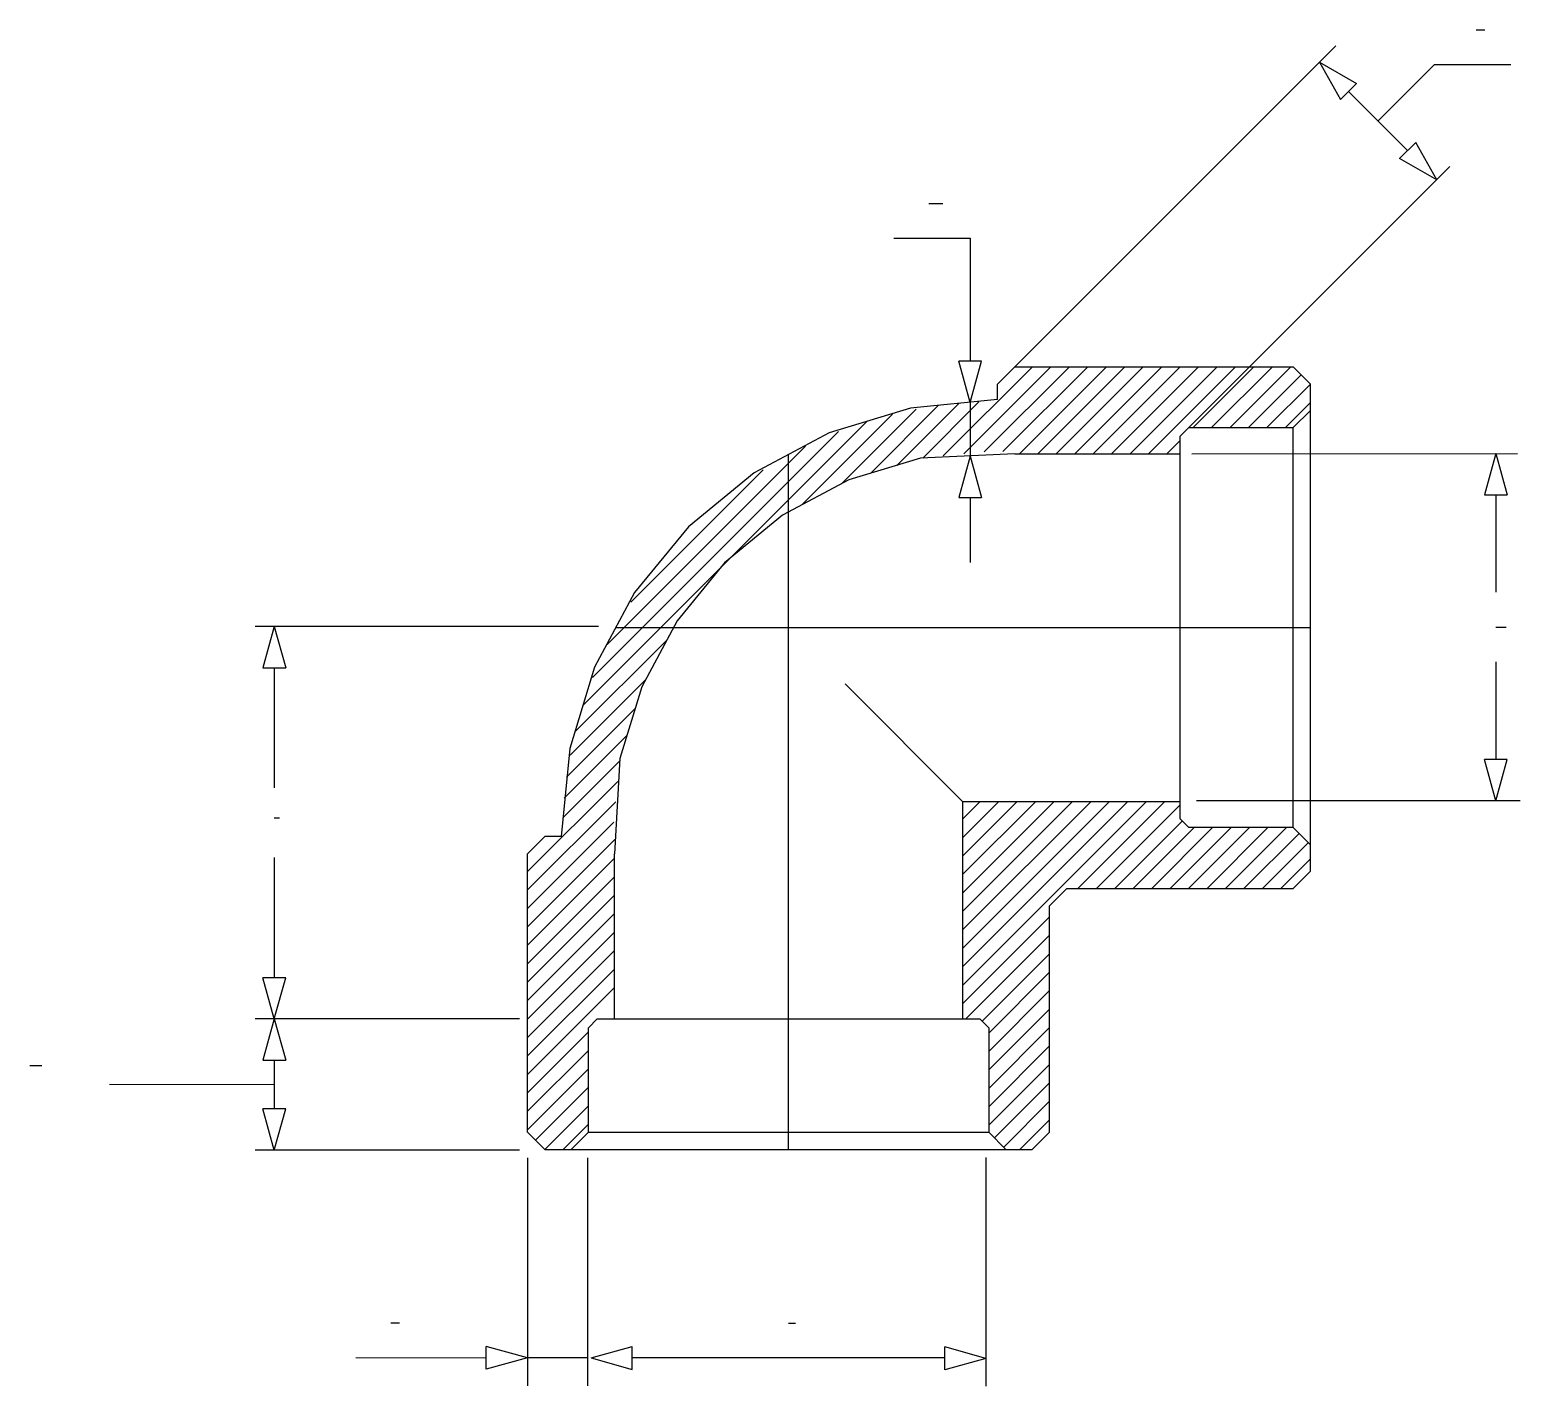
# Model space of a CAD drawing. Extents: x 353 to 1210, y 212 to 992.
import ezdxf

# ---------------------------------------------------------------- set-up
doc = ezdxf.new("R2010")
doc.units = 0
doc.header["$MEASUREMENT"] = 0
doc.layers.get('0').update_dxf_attribs({"linetype": 'CONTINUOUS'})
doc.layers.add('1', color=7, linetype='CONTINUOUS')
doc.layers.add('4', color=7, linetype='CONTINUOUS')

msp = doc.modelspace()

# ---------------------------------------------------------------- linework, layer by layer
at = {"color": 4, "linetype": 'Continuous'}
for p, q in [((878.42, 747.06), (929.73, 798.37)), ((890.19, 748.22), (940.34, 798.37)), ((901.95, 749.38), (950.95, 798.37)), ((912.73, 749.55), (961.55, 798.37)), ((922.16, 748.37), (972.16, 798.37)), ((932.77, 748.37), (982.77, 798.37)), ((943.37, 748.37), (993.37, 798.37)), ((953.98, 748.37), (1003.98, 798.37)), ((964.59, 748.37), (1014.59, 798.37)), ((975.19, 748.37), (1025.19, 798.37)), ((985.8, 748.37), (1035.8, 798.37)), ((996.41, 748.37), (1046.41, 798.37)), ((1022.01, 763.37), (1057.01, 798.37)), ((1032.62, 763.37), (1067.62, 798.37)), ((1043.23, 763.37), (1078.23, 798.37)), ((1053.83, 763.37), (1084.19, 793.72)), ((1064.44, 763.37), (1089.49, 788.42)), ((797.23, 718.9), (849.34, 771.01)), ((820.02, 731.08), (862.92, 773.98)), ((836.6, 737.05), (875.6, 776.05)), ((851.82, 741.67), (887.55, 777.4)), ((866.66, 745.9), (898.9, 778.14)), ((1075.05, 763.37), (1089.54, 777.87)), ((671.04, 603.32), (834.6, 766.87)), ((676.83, 619.71), (818.2, 761.09)), ((1007.01, 748.37), (1014.54, 755.9)), ((685.2, 638.69), (799.22, 752.71)), ((1049.44, 748.37), (1049.44, 748.37)), ((1060.05, 748.37), (1060.06, 748.38)), ((698.87, 662.96), (774.95, 739.05)), ((666.9, 588.57), (719.51, 641.18)), ((663.93, 574.99), (707.33, 618.4)), ((661.86, 562.31), (701.36, 601.82)), ((660.51, 550.36), (696.74, 586.59)), ((659.77, 539.01), (692.52, 571.76)), ((639.54, 508.18), (691.36, 559.99)), ((639.54, 497.57), (690.2, 548.23)), ((889.54, 538.18), (899.73, 548.37)), ((889.54, 527.57), (910.34, 548.37)), ((889.54, 516.97), (920.95, 548.37)), ((889.54, 506.36), (931.55, 548.37)), ((889.54, 495.75), (942.16, 548.37)), ((889.54, 485.15), (952.77, 548.37)), ((889.54, 474.54), (963.37, 548.37)), ((889.54, 463.93), (973.98, 548.37)), ((889.54, 453.33), (984.59, 548.37)), ((889.54, 442.72), (995.19, 548.37)), ((955.8, 498.37), (1005.8, 548.37)), ((966.41, 498.37), (1014.54, 546.51)), ((639.54, 486.97), (689.04, 536.46)), ((977.01, 498.37), (1015.78, 537.13)), ((987.62, 498.37), (1022.62, 533.37)), ((998.23, 498.37), (1033.23, 533.37)), ((1008.83, 498.37), (1043.83, 533.37)), ((1019.44, 498.37), (1054.44, 533.37)), ((1030.05, 498.37), (1065.05, 533.37)), ((1040.65, 498.37), (1075.65, 533.37)), ((639.54, 476.36), (689.69, 526.5)), ((1051.26, 498.37), (1082.94, 530.05)), ((1061.87, 498.37), (1088.24, 524.74)), ((639.54, 465.75), (689.54, 515.75)), ((1072.47, 498.37), (1089.54, 515.44)), ((639.54, 455.15), (689.54, 505.15)), ((639.54, 444.54), (689.54, 494.54)), ((639.54, 433.93), (689.54, 483.93)), ((889.54, 432.11), (939.54, 482.11)), ((639.54, 423.33), (689.54, 473.33)), ((891.41, 423.37), (939.54, 471.51)), ((639.54, 412.72), (689.54, 462.72)), ((900.78, 422.13), (939.54, 460.9)), ((639.54, 402.11), (689.54, 452.11)), ((904.54, 415.29), (939.54, 450.29)), ((639.54, 391.51), (689.54, 441.51)), ((904.54, 404.69), (939.54, 439.69)), ((904.54, 394.08), (939.54, 429.08)), ((639.54, 380.9), (674.54, 415.9)), ((904.54, 383.47), (939.54, 418.47)), ((639.54, 370.29), (674.54, 405.29)), ((904.54, 372.87), (939.54, 407.87)), ((639.54, 359.69), (674.54, 394.69)), ((904.54, 362.26), (939.54, 397.26)), ((907.87, 354.98), (939.54, 386.65)), ((644.19, 353.72), (674.54, 384.08)), ((649.49, 348.42), (674.54, 373.47)), ((913.17, 349.67), (939.54, 376.05)), ((660.05, 348.37), (674.54, 362.87)), ((922.47, 348.37), (939.54, 365.44))]:
    msp.add_line(p, q, dxfattribs=at)
at = {"layer": '1', "color": 7, "linetype": 'Continuous'}
for p, q in [((909.54, 779.54), (859.59, 774.62)), ((859.59, 774.62), (812.84, 760.44)), ((908.21, 779.41), (908.21, 779.41)), ((812.84, 760.44), (769.76, 737.41)), ((865.33, 745.77), (824.1, 733.26)), ((919.54, 748.37), (865.33, 745.77)), ((769.76, 737.41), (731.99, 706.42)), ((824.1, 733.26), (786.1, 712.95)), ((786.1, 712.95), (752.8, 685.62)), ((731.99, 706.42), (701, 668.66)), ((752.8, 685.62), (725.46, 652.31)), ((701, 668.66), (677.97, 625.58)), ((725.46, 652.31), (705.15, 614.32)), ((677.97, 625.58), (663.79, 578.83)), ((705.15, 614.32), (692.65, 573.09)), ((663.79, 578.83), (658.82, 528.37)), ((692.65, 573.09), (689.54, 518.37)), ((658.82, 528.37), (649.54, 528.37))]:
    msp.add_line(p, q, dxfattribs=at)
at = {"layer": '4', "color": 5, "linetype": 'Continuous'}
for p, q in [((1184.62, 992.09), (1189.62, 992.09)), ((870.1, 892.3), (878.1, 892.3)), ((1196, 648.68), (1202, 648.68)), ((494, 539.01), (497, 539.01)), ((353.48, 396.54), (360.48, 396.54)), ((560.89, 248.74), (565.89, 248.74)), ((789.5, 248.5), (793.5, 248.5))]:
    msp.add_line(p, q, dxfattribs=at)
at = {"layer": '4', "color": 3, "linetype": 'Continuous'}
for p, q in [((914.54, 793.37), (1104.09, 982.91)), ((1094.59, 973.41), (1115.99, 961.28)), ((1094.59, 973.41), (1106.71, 952.01)), ((1128.34, 939.66), (1160.84, 972.16)), ((1160.84, 972.16), (1204.62, 972.09)), ((1106.71, 952.01), (1115.99, 961.28)), ((1145.33, 922.67), (1111.35, 956.65)), ((1140.69, 918.04), (1149.96, 927.31)), ((1162.09, 905.91), (1149.96, 927.31)), ((1162.09, 905.91), (1140.69, 918.04)), ((1017.04, 760.87), (1169.59, 913.41)), ((850.1, 872.3), (893.89, 872.23)), ((893.89, 872.23), (893.89, 801.59)), ((893.89, 777.88), (887.33, 801.59)), ((900.44, 801.59), (887.33, 801.59)), ((893.89, 777.88), (900.44, 801.59)), ((893.89, 777.88), (893.89, 746.93)), ((893.89, 746.93), (887.33, 723.22)), ((893.89, 746.93), (900.44, 723.22)), ((1021.25, 748.35), (1208.45, 748.51)), ((1196, 748.49), (1189.44, 724.78)), ((1196, 748.49), (1202.56, 724.78)), ((887.33, 723.22), (900.44, 723.22)), ((893.89, 723.22), (893.89, 685.86)), ((1189.44, 724.78), (1202.56, 724.78)), ((1196, 724.78), (1196, 668.68)), ((680.22, 649), (483, 649)), ((494, 649), (487.44, 625.29)), ((494, 649), (500.56, 625.29)), ((487.44, 625.29), (500.56, 625.29)), ((494, 625.29), (494, 556.18)), ((1196, 628.68), (1196, 572.58)), ((1196, 548.86), (1189.44, 572.58)), ((1202.56, 572.58), (1189.44, 572.58)), ((1196, 548.86), (1202.56, 572.58)), ((1210, 548.86), (1024, 548.86)), ((494, 516.18), (494, 447.08)), ((494, 423.37), (487.44, 447.08)), ((500.56, 447.08), (487.44, 447.08)), ((494, 423.37), (500.56, 447.08)), ((635, 423.37), (483, 423.37)), ((494, 423.37), (487.44, 399.66)), ((494, 423.37), (500.56, 399.66)), ((487.44, 399.66), (500.56, 399.66)), ((494, 399.66), (494, 371.71)), ((399.28, 385.84), (494, 385.68)), ((494, 348), (487.44, 371.71)), ((500.56, 371.71), (487.44, 371.71)), ((494, 348), (500.56, 371.71)), ((635, 348), (483, 348)), ((639.54, 343.5), (639.54, 212.5)), ((674, 343.5), (674, 212.5)), ((903, 343.75), (903, 212.25)), ((639.54, 228.58), (615.83, 235.14)), ((615.83, 222.03), (615.83, 235.14)), ((676, 228.5), (699.71, 235.06)), ((699.71, 221.94), (699.71, 235.06)), ((903, 228.25), (879.29, 234.81)), ((879.29, 221.69), (879.29, 234.81)), ((540.89, 228.74), (615.82, 228.61)), ((639.54, 228.58), (615.83, 222.03)), ((674, 228.5), (639.54, 228.5)), ((676, 228.5), (699.71, 221.94)), ((879.29, 228.5), (699.71, 228.5)), ((903, 228.25), (879.29, 221.69))]:
    msp.add_line(p, q, dxfattribs=at)
at = {"layer": '4', "color": 7, "linetype": 'Continuous'}
for p, q in [((909.54, 788.37), (919.54, 798.37)), ((919.54, 798.37), (1079.54, 798.37)), ((1079.54, 798.37), (1089.54, 788.37)), ((909.54, 779.54), (909.54, 788.37)), ((1089.54, 508.37), (1089.54, 788.37)), ((1089.54, 773.3), (1079.61, 763.37)), ((1089.54, 523.44), (1089.54, 773.3)), ((1014.54, 758.37), (1019.54, 763.37)), ((1019.54, 763.37), (1079.54, 763.37)), ((1079.54, 533.37), (1079.54, 763.37)), ((1014.54, 538.37), (1014.54, 758.37)), ((919.54, 748.37), (1014.54, 748.37)), ((821.99, 615.98), (889.54, 548.37)), ((889.54, 548.37), (1014.54, 548.37)), ((889.54, 548.37), (889.54, 423.37)), ((1014.54, 538.37), (1019.54, 533.37)), ((1079.54, 533.37), (1019.54, 533.37)), ((1089.54, 523.44), (1079.61, 533.37)), ((639.54, 518.37), (649.54, 528.37)), ((639.54, 358.37), (639.54, 518.37)), ((689.54, 423.37), (689.54, 518.37)), ((1089.54, 508.37), (1079.54, 498.37)), ((949.54, 498.37), (939.54, 488.37)), ((949.54, 498.37), (1079.54, 498.37)), ((939.54, 358.37), (939.54, 488.37)), ((679.54, 423.37), (674.54, 418.37)), ((679.54, 423.37), (899.54, 423.37)), ((899.54, 423.37), (904.54, 418.37)), ((674.54, 358.37), (674.54, 418.37)), ((904.54, 418.37), (904.54, 358.37)), ((649.54, 348.37), (639.54, 358.37)), ((664.61, 348.37), (674.54, 358.3)), ((674.54, 358.37), (904.54, 358.37)), ((914.47, 348.37), (904.54, 358.3)), ((939.54, 358.37), (929.54, 348.37)), ((649.54, 348.37), (929.54, 348.37)), ((664.61, 348.37), (914.47, 348.37))]:
    msp.add_line(p, q, dxfattribs=at)
at = {"layer": '4', "color": 4, "linetype": 'Continuous'}
for p, q in [((789.54, 348.37), (789.54, 747.69)), ((690.22, 648.37), (1089.54, 648.37))]:
    msp.add_line(p, q, dxfattribs=at)

doc.saveas('drawing.dxf')
